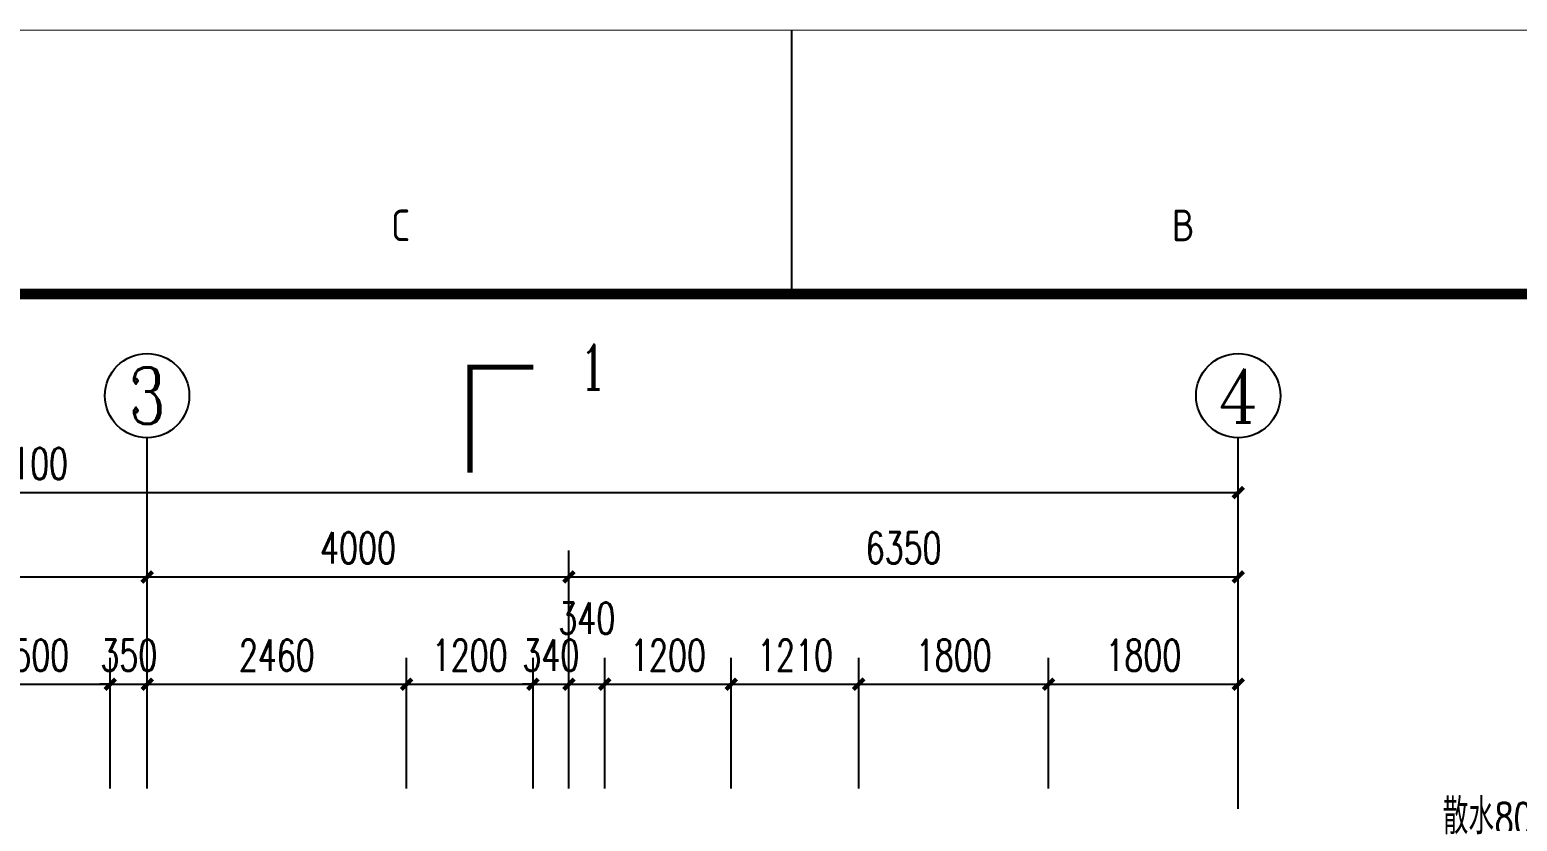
# Model space of a CAD drawing. Extents: x -93062 to 326984, y -142534 to 91021.
# Drawn here: x -21798 to -7688, y 83496 to 91001 of the extents above; entities that cross this region are included whole.
import ezdxf
from ezdxf.enums import TextEntityAlignment as Align

# ---------------------------------------------------------------- set-up
doc = ezdxf.new("R2010")
doc.units = 0
doc.header["$LTSCALE"] = 1000
doc.header["$MEASUREMENT"] = 0
doc.layers.get('0').update_dxf_attribs({"color": 8})
doc.layers.get('Defpoints').update_dxf_attribs({"color": 8})
for name, color, linetype in [('AXIS', 8, 'Continuous'), ('AXIS_TEXT', 8, 'Continuous'), ('DIM_SYMB', 8, 'Continuous'), ('PUB_TEXT', 8, 'Continuous')]:
    doc.layers.add(name, color=color, linetype=linetype)
doc.styles.add('_TCH_AXIS', font='COMPLEX', dxfattribs={"bigfont": 'GBCBIG'})
doc.styles.add('_TCH_DIM', font='SIMPLEX', dxfattribs={"bigfont": 'GBCBIG'})
doc.styles.add('_TCH_DIM_T3', font='SIMPLEX', dxfattribs={"width": 0.705882, "bigfont": 'GBCBIG'})
doc.styles.add('_TCH_LABEL', font='COMPLEX', dxfattribs={"bigfont": 'GBCBIG'})
doc.styles.get("Standard").update_dxf_attribs({"font": 'gbenor.shx', "bigfont": 'gbcbig.shx'})
doc.styles.add('TK', font='GEDITXT.SHX', dxfattribs={"width": 0.85, "height": 3.5, "bigfont": 'DXT.SHX'})
doc.dimstyles.new('_TCH_ARCH&&100', dxfattribs={"dimtxt": 297.5, "dimasz": 100, "dimexe": 250, "dimexo": 300, "dimgap": 126.25, "dimtad": 1, "dimdec": 0, "dimzin": 0, "dimdsep": 46, "dimtxsty": '_TCH_DIM_T3', "dimblk": 'ARCHTICK', "dimcen": 0.09, "dimazin": 2, "dimtfac": 1, "dimtdec": 0, "dimtix": 1, "dimtmove": 2, "dimatfit": 3, "dimfxl": 1, "dimtolj": 1, "dimtzin": 0, "dimarcsym": 0})

# ---------------------------------------------------------------- blocks, each defined once
blk = doc.blocks.new('GEDI_WK_A1_V')
at = {"color": 3}
blk.add_line((445.5, 816), (445.5, 841), dxfattribs=at)
for points, const_width in [([(0, 841), (0, 0), (594, 0), (594, 841)], 0.1), ([(10, 816), (10, 10), (584, 10), (584, 816)], 1)]:
    blk.add_lwpolyline(points, close=True, dxfattribs=dict(at, const_width=const_width))
for s, p in [('C', (408.38, 821)), ('B', (482.62, 821))]:
    blk.add_text(s, height=3, dxfattribs=at).set_placement(p, align=Align.CENTER)
blk = doc.blocks.new('A$C711966D6')
blk.add_blockref('GEDI_WK_A1_V', (0, 0))
at = {"style": 'TK', "width": 0.85}
for tag, height, p in [('PROJECTNAME', 4.75, (529, 44)), ('PHASE', 4, (571, 44)), ('DRAWINGNAME', 4.75, (539, 31))]:
    blk.add_attdef(tag, text='', height=height, dxfattribs=at).set_placement(p, align=Align.MIDDLE_CENTER)
for tag, p, height in [('APPROVE', (416, 32.75), 3.5), ('DESIGN', (461, 32.75), 3.5), ('REVIEW1', (416, 25.75), 3.5), ('DRAW', (461, 25.75), 3.5), ('REVIEW2', (416, 18.75), 3.5), ('PROPORTION', (461, 18.75), 3.5), ('DRAWINGNUMBER', (511, 18.5), 4), ('CHECK', (416, 11.75), 3.5), ('DATE', (461, 11.75), 3.5), ('VERSION', (577, 11.75), 3.5)]:
    blk.add_attdef(tag, p, '', height=height, dxfattribs=at)
blk = doc.blocks.new('是飞洒发时')
at = {"xscale": 100, "yscale": 100, "zscale": 100}
blk.add_blockref('A$C711966D6', (0, 0), dxfattribs=at)
blk = doc.blocks.new('_ArchTick')
at = {"color": 0, "linetype": 'ByBlock', "const_width": 0.4}
blk.add_lwpolyline([(-0.5, -0.5), (0.5, 0.5)], dxfattribs=at)
blk = doc.blocks.new('*D1552')
at = {"layer": 'AXIS', "color": 0, "lineweight": -2, "transparency": 16777216}
for p, q in [((-22534, 83805), (-22534, 85045)), ((-21034, 83805), (-21034, 85045)), ((-22534, 84795), (-21034, 84795))]:
    blk.add_line(p, q, dxfattribs=at)
at = {"layer": 'Defpoints', "color": 0, "transparency": 16777216}
for p in [(-21034, 84795), (-22534, 83505), (-21034, 83505)]:
    blk.add_point(p, dxfattribs=at)
at = {"layer": 'AXIS', "color": 0, "lineweight": -2, "transparency": 16777216, "xscale": 100, "yscale": 100, "zscale": 100, "rotation": 180}
blk.add_blockref('_ArchTick', (-22534, 84795), dxfattribs=at)
at = {"layer": 'AXIS', "color": 0, "lineweight": -2, "transparency": 16777216, "xscale": 100, "yscale": 100, "zscale": 100}
blk.add_blockref('_ArchTick', (-21034, 84795), dxfattribs=at)
at = {"layer": 'AXIS', "color": 0, "transparency": 16777216, "insert": (-21784, 85070), "char_height": 297.5, "attachment_point": 5, "style": '_TCH_DIM_T3'}
blk.add_mtext('\\A1;1500', dxfattribs=at)
blk = doc.blocks.new('*D1553')
at = {"layer": 'AXIS', "color": 0, "lineweight": -2, "transparency": 16777216}
for p, q in [((-21034, 83805), (-21034, 85045)), ((-20684, 83805), (-20684, 85045)), ((-21034, 84795), (-21134, 84795)), ((-21034, 84795), (-20684, 84795)), ((-20684, 84795), (-20584, 84795))]:
    blk.add_line(p, q, dxfattribs=at)
at = {"layer": 'Defpoints', "color": 0, "transparency": 16777216}
for p in [(-20684, 84795), (-21034, 83505), (-20684, 83505)]:
    blk.add_point(p, dxfattribs=at)
at = {"layer": 'AXIS', "color": 0, "lineweight": -2, "transparency": 16777216, "xscale": 100, "yscale": 100, "zscale": 100}
blk.add_blockref('_ArchTick', (-21034, 84795), dxfattribs=at)
at = {"layer": 'AXIS', "color": 0, "lineweight": -2, "transparency": 16777216, "xscale": 100, "yscale": 100, "zscale": 100, "rotation": 180}
blk.add_blockref('_ArchTick', (-20684, 84795), dxfattribs=at)
at = {"layer": 'AXIS', "color": 0, "transparency": 16777216, "insert": (-20859, 85070), "char_height": 297.5, "attachment_point": 5, "style": '_TCH_DIM_T3'}
blk.add_mtext('\\A1;350', dxfattribs=at)
blk = doc.blocks.new('*D1554')
at = {"layer": 'AXIS', "color": 0, "lineweight": -2, "transparency": 16777216}
for p, q in [((-20684, 83805), (-20684, 85045)), ((-18224, 83805), (-18224, 85045)), ((-20684, 84795), (-18224, 84795))]:
    blk.add_line(p, q, dxfattribs=at)
at = {"layer": 'Defpoints', "color": 0, "transparency": 16777216}
for p in [(-18224, 84795), (-20684, 83505), (-18224, 83505)]:
    blk.add_point(p, dxfattribs=at)
at = {"layer": 'AXIS', "color": 0, "lineweight": -2, "transparency": 16777216, "xscale": 100, "yscale": 100, "zscale": 100, "rotation": 180}
blk.add_blockref('_ArchTick', (-20684, 84795), dxfattribs=at)
at = {"layer": 'AXIS', "color": 0, "lineweight": -2, "transparency": 16777216, "xscale": 100, "yscale": 100, "zscale": 100}
blk.add_blockref('_ArchTick', (-18224, 84795), dxfattribs=at)
at = {"layer": 'AXIS', "color": 0, "transparency": 16777216, "insert": (-19454, 85070), "char_height": 297.5, "attachment_point": 5, "style": '_TCH_DIM_T3'}
blk.add_mtext('\\A1;2460', dxfattribs=at)
blk = doc.blocks.new('*D1555')
at = {"layer": 'AXIS', "color": 0, "lineweight": -2, "transparency": 16777216}
for p, q in [((-18224, 83805), (-18224, 85045)), ((-17024, 83805), (-17024, 85045)), ((-18224, 84795), (-17024, 84795))]:
    blk.add_line(p, q, dxfattribs=at)
at = {"layer": 'Defpoints', "color": 0, "transparency": 16777216}
for p in [(-17024, 84795), (-18224, 83505), (-17024, 83505)]:
    blk.add_point(p, dxfattribs=at)
at = {"layer": 'AXIS', "color": 0, "lineweight": -2, "transparency": 16777216, "xscale": 100, "yscale": 100, "zscale": 100, "rotation": 180}
blk.add_blockref('_ArchTick', (-18224, 84795), dxfattribs=at)
at = {"layer": 'AXIS', "color": 0, "lineweight": -2, "transparency": 16777216, "xscale": 100, "yscale": 100, "zscale": 100}
blk.add_blockref('_ArchTick', (-17024, 84795), dxfattribs=at)
at = {"layer": 'AXIS', "color": 0, "transparency": 16777216, "insert": (-17624, 85070), "char_height": 297.5, "attachment_point": 5, "style": '_TCH_DIM_T3'}
blk.add_mtext('\\A1;1200', dxfattribs=at)
blk = doc.blocks.new('*D1556')
at = {"layer": 'AXIS', "color": 0, "lineweight": -2, "transparency": 16777216}
for p, q in [((-17024, 83805), (-17024, 85045)), ((-16684, 83805), (-16684, 85045)), ((-17024, 84795), (-17124, 84795)), ((-17024, 84795), (-16684, 84795)), ((-16684, 84795), (-16584, 84795))]:
    blk.add_line(p, q, dxfattribs=at)
at = {"layer": 'Defpoints', "color": 0, "transparency": 16777216}
for p in [(-16684, 84795), (-17024, 83505), (-16684, 83505)]:
    blk.add_point(p, dxfattribs=at)
at = {"layer": 'AXIS', "color": 0, "lineweight": -2, "transparency": 16777216, "xscale": 100, "yscale": 100, "zscale": 100}
blk.add_blockref('_ArchTick', (-17024, 84795), dxfattribs=at)
at = {"layer": 'AXIS', "color": 0, "lineweight": -2, "transparency": 16777216, "xscale": 100, "yscale": 100, "zscale": 100, "rotation": 180}
blk.add_blockref('_ArchTick', (-16684, 84795), dxfattribs=at)
at = {"layer": 'AXIS', "color": 0, "transparency": 16777216, "insert": (-16854, 85070), "char_height": 297.5, "attachment_point": 5, "style": '_TCH_DIM_T3'}
blk.add_mtext('\\A1;340', dxfattribs=at)
blk = doc.blocks.new('*D1557')
at = {"layer": 'AXIS', "color": 0, "lineweight": -2, "transparency": 16777216}
for p, q in [((-16684, 83805), (-16684, 85045)), ((-16344, 83805), (-16344, 85045)), ((-16684, 84795), (-16344, 84795))]:
    blk.add_line(p, q, dxfattribs=at)
at = {"layer": 'Defpoints', "color": 0, "transparency": 16777216}
for p in [(-16344, 84795), (-16684, 83505), (-16344, 83505)]:
    blk.add_point(p, dxfattribs=at)
at = {"layer": 'AXIS', "color": 0, "lineweight": -2, "transparency": 16777216, "xscale": 100, "yscale": 100, "zscale": 100, "rotation": 180}
blk.add_blockref('_ArchTick', (-16684, 84795), dxfattribs=at)
at = {"layer": 'AXIS', "color": 0, "lineweight": -2, "transparency": 16777216, "xscale": 100, "yscale": 100, "zscale": 100}
blk.add_blockref('_ArchTick', (-16344, 84795), dxfattribs=at)
at = {"layer": 'AXIS', "color": 0, "transparency": 16777216, "insert": (-16514, 85420), "char_height": 297.5, "attachment_point": 5, "style": '_TCH_DIM_T3'}
blk.add_mtext('\\A1;340', dxfattribs=at)
blk = doc.blocks.new('*D1558')
at = {"layer": 'AXIS', "color": 0, "lineweight": -2, "transparency": 16777216}
for p, q in [((-16344, 83805), (-16344, 85045)), ((-15144, 83805), (-15144, 85045)), ((-16344, 84795), (-15144, 84795))]:
    blk.add_line(p, q, dxfattribs=at)
at = {"layer": 'Defpoints', "color": 0, "transparency": 16777216}
for p in [(-15144, 84795), (-16344, 83505), (-15144, 83505)]:
    blk.add_point(p, dxfattribs=at)
at = {"layer": 'AXIS', "color": 0, "lineweight": -2, "transparency": 16777216, "xscale": 100, "yscale": 100, "zscale": 100, "rotation": 180}
blk.add_blockref('_ArchTick', (-16344, 84795), dxfattribs=at)
at = {"layer": 'AXIS', "color": 0, "lineweight": -2, "transparency": 16777216, "xscale": 100, "yscale": 100, "zscale": 100}
blk.add_blockref('_ArchTick', (-15144, 84795), dxfattribs=at)
at = {"layer": 'AXIS', "color": 0, "transparency": 16777216, "insert": (-15744, 85070), "char_height": 297.5, "attachment_point": 5, "style": '_TCH_DIM_T3'}
blk.add_mtext('\\A1;1200', dxfattribs=at)
blk = doc.blocks.new('*D1559')
at = {"layer": 'AXIS', "color": 0, "lineweight": -2, "transparency": 16777216}
for p, q in [((-15144, 83805), (-15144, 85045)), ((-13934, 83805), (-13934, 85045)), ((-15144, 84795), (-13934, 84795))]:
    blk.add_line(p, q, dxfattribs=at)
at = {"layer": 'Defpoints', "color": 0, "transparency": 16777216}
for p in [(-13934, 84795), (-15144, 83505), (-13934, 83505)]:
    blk.add_point(p, dxfattribs=at)
at = {"layer": 'AXIS', "color": 0, "lineweight": -2, "transparency": 16777216, "xscale": 100, "yscale": 100, "zscale": 100, "rotation": 180}
blk.add_blockref('_ArchTick', (-15144, 84795), dxfattribs=at)
at = {"layer": 'AXIS', "color": 0, "lineweight": -2, "transparency": 16777216, "xscale": 100, "yscale": 100, "zscale": 100}
blk.add_blockref('_ArchTick', (-13934, 84795), dxfattribs=at)
at = {"layer": 'AXIS', "color": 0, "transparency": 16777216, "insert": (-14539, 85070), "char_height": 297.5, "attachment_point": 5, "style": '_TCH_DIM_T3'}
blk.add_mtext('\\A1;1210', dxfattribs=at)
blk = doc.blocks.new('*D1560')
at = {"layer": 'AXIS', "color": 0, "lineweight": -2, "transparency": 16777216}
for p, q in [((-13934, 83805), (-13934, 85045)), ((-12134, 83805), (-12134, 85045)), ((-13934, 84795), (-12134, 84795))]:
    blk.add_line(p, q, dxfattribs=at)
at = {"layer": 'Defpoints', "color": 0, "transparency": 16777216}
for p in [(-12134, 84795), (-13934, 83505), (-12134, 83505)]:
    blk.add_point(p, dxfattribs=at)
at = {"layer": 'AXIS', "color": 0, "lineweight": -2, "transparency": 16777216, "xscale": 100, "yscale": 100, "zscale": 100, "rotation": 180}
blk.add_blockref('_ArchTick', (-13934, 84795), dxfattribs=at)
at = {"layer": 'AXIS', "color": 0, "lineweight": -2, "transparency": 16777216, "xscale": 100, "yscale": 100, "zscale": 100}
blk.add_blockref('_ArchTick', (-12134, 84795), dxfattribs=at)
at = {"layer": 'AXIS', "color": 0, "transparency": 16777216, "insert": (-13034, 85070), "char_height": 297.5, "attachment_point": 5, "style": '_TCH_DIM_T3'}
blk.add_mtext('\\A1;1800', dxfattribs=at)
blk = doc.blocks.new('*D1561')
at = {"layer": 'AXIS', "color": 0, "lineweight": -2, "transparency": 16777216}
for p, q in [((-12134, 83805), (-12134, 85045)), ((-10334, 83805), (-10334, 85045)), ((-12134, 84795), (-10334, 84795))]:
    blk.add_line(p, q, dxfattribs=at)
at = {"layer": 'Defpoints', "color": 0, "transparency": 16777216}
for p in [(-10334, 84795), (-12134, 83505), (-10334, 83505)]:
    blk.add_point(p, dxfattribs=at)
at = {"layer": 'AXIS', "color": 0, "lineweight": -2, "transparency": 16777216, "xscale": 100, "yscale": 100, "zscale": 100, "rotation": 180}
blk.add_blockref('_ArchTick', (-12134, 84795), dxfattribs=at)
at = {"layer": 'AXIS', "color": 0, "lineweight": -2, "transparency": 16777216, "xscale": 100, "yscale": 100, "zscale": 100}
blk.add_blockref('_ArchTick', (-10334, 84795), dxfattribs=at)
at = {"layer": 'AXIS', "color": 0, "transparency": 16777216, "insert": (-11234, 85070), "char_height": 297.5, "attachment_point": 5, "style": '_TCH_DIM_T3'}
blk.add_mtext('\\A1;1800', dxfattribs=at)
blk = doc.blocks.new('*D1563')
at = {"layer": 'AXIS', "color": 0, "lineweight": -2, "transparency": 16777216}
for p, q in [((-26334, 83805), (-26334, 86062)), ((-20684, 83805), (-20684, 86062)), ((-26334, 85812), (-20684, 85812))]:
    blk.add_line(p, q, dxfattribs=at)
at = {"layer": 'Defpoints', "color": 0, "transparency": 16777216}
for p in [(-20684, 85812), (-26334, 83505), (-20684, 83505)]:
    blk.add_point(p, dxfattribs=at)
at = {"layer": 'AXIS', "color": 0, "lineweight": -2, "transparency": 16777216, "xscale": 100, "yscale": 100, "zscale": 100, "rotation": 180}
blk.add_blockref('_ArchTick', (-26334, 85812), dxfattribs=at)
at = {"layer": 'AXIS', "color": 0, "lineweight": -2, "transparency": 16777216, "xscale": 100, "yscale": 100, "zscale": 100}
blk.add_blockref('_ArchTick', (-20684, 85812), dxfattribs=at)
at = {"layer": 'AXIS', "color": 0, "transparency": 16777216, "insert": (-23509, 86087), "char_height": 297.5, "attachment_point": 5, "style": '_TCH_DIM_T3'}
blk.add_mtext('\\A1;5650', dxfattribs=at)
blk = doc.blocks.new('*D1564')
at = {"layer": 'AXIS', "color": 0, "lineweight": -2, "transparency": 16777216}
for p, q in [((-20684, 83805), (-20684, 86062)), ((-16684, 83805), (-16684, 86062)), ((-20684, 85812), (-16684, 85812))]:
    blk.add_line(p, q, dxfattribs=at)
at = {"layer": 'Defpoints', "color": 0, "transparency": 16777216}
for p in [(-16684, 85812), (-20684, 83505), (-16684, 83505)]:
    blk.add_point(p, dxfattribs=at)
at = {"layer": 'AXIS', "color": 0, "lineweight": -2, "transparency": 16777216, "xscale": 100, "yscale": 100, "zscale": 100, "rotation": 180}
blk.add_blockref('_ArchTick', (-20684, 85812), dxfattribs=at)
at = {"layer": 'AXIS', "color": 0, "lineweight": -2, "transparency": 16777216, "xscale": 100, "yscale": 100, "zscale": 100}
blk.add_blockref('_ArchTick', (-16684, 85812), dxfattribs=at)
at = {"layer": 'AXIS', "color": 0, "transparency": 16777216, "insert": (-18684, 86087), "char_height": 297.5, "attachment_point": 5, "style": '_TCH_DIM_T3'}
blk.add_mtext('\\A1;4000', dxfattribs=at)
blk = doc.blocks.new('*D1565')
at = {"layer": 'AXIS', "color": 0, "lineweight": -2, "transparency": 16777216}
for p, q in [((-16684, 83805), (-16684, 86062)), ((-10334, 83805), (-10334, 86062)), ((-16684, 85812), (-10334, 85812))]:
    blk.add_line(p, q, dxfattribs=at)
at = {"layer": 'Defpoints', "color": 0, "transparency": 16777216}
for p in [(-10334, 85812), (-16684, 83505), (-10334, 83505)]:
    blk.add_point(p, dxfattribs=at)
at = {"layer": 'AXIS', "color": 0, "lineweight": -2, "transparency": 16777216, "xscale": 100, "yscale": 100, "zscale": 100, "rotation": 180}
blk.add_blockref('_ArchTick', (-16684, 85812), dxfattribs=at)
at = {"layer": 'AXIS', "color": 0, "lineweight": -2, "transparency": 16777216, "xscale": 100, "yscale": 100, "zscale": 100}
blk.add_blockref('_ArchTick', (-10334, 85812), dxfattribs=at)
at = {"layer": 'AXIS', "color": 0, "transparency": 16777216, "insert": (-13509, 86087), "char_height": 297.5, "attachment_point": 5, "style": '_TCH_DIM_T3'}
blk.add_mtext('\\A1;6350', dxfattribs=at)
blk = doc.blocks.new('*D1567')
at = {"layer": 'AXIS', "color": 0, "lineweight": -2, "transparency": 16777216}
for p, q in [((-33434, 83612), (-33434, 86862)), ((-10334, 83612), (-10334, 86862)), ((-33434, 86612), (-10334, 86612))]:
    blk.add_line(p, q, dxfattribs=at)
at = {"layer": 'Defpoints', "color": 0, "transparency": 16777216}
for p in [(-10334, 86612), (-33434, 83312), (-10334, 83312)]:
    blk.add_point(p, dxfattribs=at)
at = {"layer": 'AXIS', "color": 0, "lineweight": -2, "transparency": 16777216, "xscale": 100, "yscale": 100, "zscale": 100, "rotation": 180}
blk.add_blockref('_ArchTick', (-33434, 86612), dxfattribs=at)
at = {"layer": 'AXIS', "color": 0, "lineweight": -2, "transparency": 16777216, "xscale": 100, "yscale": 100, "zscale": 100}
blk.add_blockref('_ArchTick', (-10334, 86612), dxfattribs=at)
at = {"layer": 'AXIS', "color": 0, "transparency": 16777216, "insert": (-21884, 86887), "char_height": 297.5, "attachment_point": 5, "style": '_TCH_DIM_T3'}
blk.add_mtext('\\A1;23100', dxfattribs=at)

msp = doc.modelspace()

# ---------------------------------------------------------------- linework, layer by layer
at = {"layer": 'AXIS'}
for p, q in [((-20684.3, 83805.2), (-20684.3, 87131.2)), ((-10334.3, 83805.2), (-10334.3, 87131.2))]:
    msp.add_line(p, q, dxfattribs=at)
for centre in [(-20684.3, 87531.2), (-10334.3, 87531.2)]:
    msp.add_circle(centre, 400, dxfattribs=at)
at = {"layer": 'DIM_SYMB', "const_width": 50}
msp.add_lwpolyline([(-17021.3, 87801.5), (-17621.3, 87801.5), (-17621.3, 86801.5)], dxfattribs=at)

# ---------------------------------------------------------------- block references
msp.add_blockref('是飞洒发时', (-59117.5, 6896))

# ---------------------------------------------------------------- texts
at = {"layer": 'AXIS_TEXT', "style": '_TCH_AXIS'}
for s, height, p, p2 in [('3', 532.5, (-20861.8, 87264.9), (-20506.8, 87264.9)), ('4', 509.1, (-10528.2, 87276.7), (-10140.3, 87276.7))]:
    msp.add_text(s, height=height, dxfattribs=at).set_placement(p, p2, align=Align.FIT)
at = {"layer": 'PUB_TEXT', "width": 0.705882}
for s, height, style, p in [('1', 425, '_TCH_LABEL', (-16585.6, 87589)), ('800', 297.5, '_TCH_DIM', (-7902.7, 83372.7))]:
    msp.add_text(s, height=height, dxfattribs=dict(at, style=style)).set_placement(p)
at = {"layer": 'PUB_TEXT', "style": '_TCH_DIM'}
msp.add_text('散水', height=337.59, dxfattribs=at).set_placement((-8394.2, 83372.7))

# ---------------------------------------------------------------- dimensions: what is measured, and where the dimension line sits
at = {"layer": 'AXIS'}
for p1, p2, distance, picture, middle in [((-33434.3, 83312), (-10334.3, 83312), 3300, '*D1567', (-21884.3, 86887)), ((-26334.3, 83505.2), (-20684.3, 83505.2), 2306.8, '*D1563', (-23509.3, 86087)), ((-20684.3, 83505.2), (-16684.3, 83505.2), 2306.8, '*D1564', (-18684.3, 86087)), ((-16684.3, 83505.2), (-10334.3, 83505.2), 2306.8, '*D1565', (-13509.3, 86087)), ((-22534.3, 83505.2), (-21034.3, 83505.2), 1289.9, '*D1552', (-21784.3, 85070.1)), ((-21034.3, 83505.2), (-20684.3, 83505.2), 1289.9, '*D1553', (-20859.3, 85070.1)), ((-20684.3, 83505.2), (-18224.3, 83505.2), 1289.9, '*D1554', (-19454.3, 85070.1)), ((-18224.3, 83505.2), (-17024.3, 83505.2), 1289.9, '*D1555', (-17624.3, 85070.1)), ((-17024.3, 83505.2), (-16684.3, 83505.2), 1289.9, '*D1556', (-16854.3, 85070.1)), ((-16344.3, 83505.2), (-15144.3, 83505.2), 1289.9, '*D1558', (-15744.3, 85070.1)), ((-15144.264166, 83505.1903447), (-13933.764166, 83505.1903447), 1289.8986407, '*D1559', (-14539.014166, 85070.0889854)), ((-13933.8, 83505.2), (-12133.8, 83505.2), 1289.9, '*D1560', (-13033.8, 85070.1)), ((-12133.764166, 83505.1903447), (-10334.264166, 83505.1903447), 1289.8986407, '*D1561', (-11234.014166, 85070.0889854))]:
    dim = msp.add_aligned_dim(p1=p1, p2=p2, distance=distance, dimstyle='_TCH_ARCH&&100', dxfattribs=at)
    dim.commit()
    dim.dimension.update_dxf_attribs({"geometry": picture, "text_midpoint": middle})
dim = msp.add_linear_dim(base=(-16344.3, 84795.1), p1=(-16684.3, 83505.2), p2=(-16344.3, 83505.2), angle=0, dimstyle='_TCH_ARCH&&100', dxfattribs=at)
dim.commit()
dim.dimension.update_dxf_attribs({"geometry": '*D1557', "text_midpoint": (-16514.3, 85420.1), "dimtype": 129})

doc.saveas('drawing.dxf')
